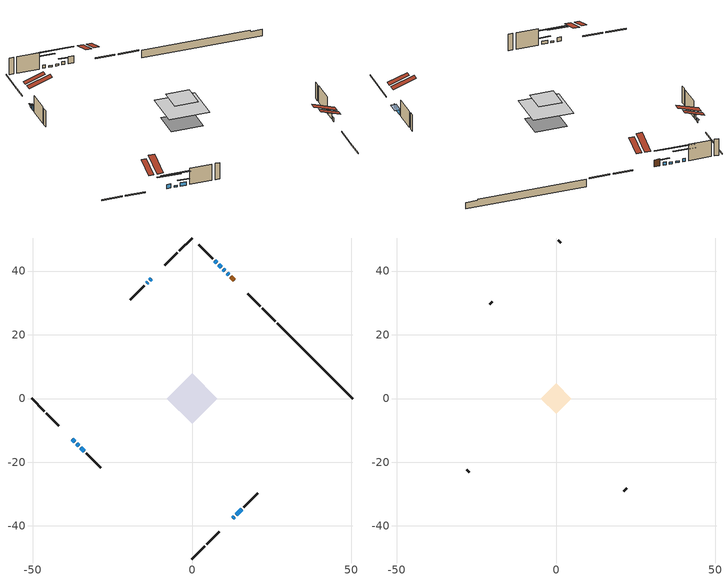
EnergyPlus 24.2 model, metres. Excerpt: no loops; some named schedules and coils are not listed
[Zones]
conditioned space
 floor adiabatic (AdiabaticFloorConstruction): -7.88,0 0,7.88 7.88,0 0,-7.88 z2.96
 floor foundation (Slab1 construction): -5.92,0.45 -0.45,5.92 5.92,-0.45 0.45,-5.92 z-1.69
 wall outside (RimJoist1 construction): 0,-50.38 3.98,-46.41 / -50.38,0 -46.41,-3.98 / 0,50.38 -3.98,46.41 / 26.06,24.32 22.08,28.3 z0.52:0.82
 wall outside (RimJoist2 construction): 4.63,-45.75 8.54,-41.85 / -45.75,-4.63 -41.85,-8.54 / -4.63,45.75 -8.54,41.85 / 21.43,28.96 17.52,32.86 z0.52:0.82
 wall outside (AdiabaticWallConstruction 1): 13.31,37.07 12.22,38.17 z0.52:2.55
 wall outside (AdiabaticWallConstruction): 11.56,38.82 11,39.38 / 7.76,42.62 7.2,43.18 z0.52:1.44; -37.63,-12.75 -36.82,-13.56 z0.52:1.69; 10.35,40.03 9.77,40.61 / 9.12,41.27 8.41,41.97 / -36.17,-14.22 -35.59,-14.79 z0.52:1; -34.93,-15.45 -33.78,-16.6 z0.52:1.51; 12.75,-37.63 13.26,-37.12 z0.52:1.74; -12.75,37.63 -13.24,37.14 z0.52:1.26; -13.89,36.49 -14.26,36.13 z0.52:2.02; 13.92,-36.46 15.61,-34.77 z0.52:1.94
 wall outside (Wall1 construction): 16.27,-34.12 20.68,-29.71 / -33.12,-17.26 -28.72,-21.67 / -14.91,35.47 -19.32,31.06 / 6.55,43.84 2.14,48.25 z0.52:5.4
 wall foundation (FoundationWall1 construction): 26.72,23.67,-1.69 26.72,23.67,0.52 48.02,2.37,0.52 48.02,2.37,0.14 50.38,0,0.14 50.38,0,-1.69
 window (WindowConstruction): 11.56,38.82 11,39.38 z0.52:1.43
 window (WindowConstruction 6): -37.63,-12.75 -36.82,-13.56 z0.52:1.69
 window (WindowConstruction 8): 10.35,40.03 9.77,40.61 z0.52:1
 window (WindowConstruction 9): 9.12,41.27 8.42,41.97 z0.52:1
 window (WindowConstruction 10): -36.17,-14.22 -35.59,-14.79 z0.52:1
 window (WindowConstruction 1): -34.93,-15.45 -33.78,-16.6 z0.52:1.51
 window (WindowConstruction 7): 12.75,-37.63 13.26,-37.12 z0.52:1.74
 window (WindowConstruction 2): 7.76,42.62 7.2,43.18 z0.52:1.43
 window (WindowConstruction 3): -12.75,37.63 -13.24,37.15 z0.52:1.26
 window (WindowConstruction 4): -13.89,36.49 -14.25,36.13 z0.52:2.02
 window (WindowConstruction 5): 13.92,-36.46 15.61,-34.77 z0.52:1.94
 door (Door): 13.31,37.07 12.22,38.17 z0.52:2.55
 ceiling adiabatic (AdiabaticFloorConstruction): 0,-7.88 7.88,0 0,7.88 -7.88,0 z2.96
 roof outside (Roof1 construction): 10.23,-40.15,5.4 6.3,-36.22,7.25 5.27,-37.26,7.25 9.19,-41.19,5.4; -40.15,-10.23,5.4 -36.22,-6.3,7.25 -37.26,-5.27,7.25 -41.19,-9.19,5.4; -10.23,40.15,5.4 -6.3,36.22,7.25 -5.27,37.26,7.25 -9.19,41.19,5.4; 15.83,34.55,5.4 11.9,30.62,7.25 12.94,29.59,7.25 16.87,33.52,5.4
attic - vented
 floor to conditioned space (Floor1 construction Reversed): -4.71,0 0,4.71 4.71,0 0,-4.71 z5.4
 wall outside (Wall3 construction): 21.33,-29.05 22.16,-28.23 / -28.06,-22.32 -27.24,-23.15 / -19.98,30.41 -20.8,29.58 / 1.48,48.9 0.66,49.73 z0.52:5.4
 roof outside (Roof2 construction): 12.1,-38.29,5.4 7.51,-33.7,7.56 6.3,-34.91,7.56 10.89,-39.5,5.4; -38.29,-12.1,5.4 -33.7,-7.51,7.56 -34.91,-6.3,7.56 -39.5,-10.89,5.4; -12.1,38.29,5.4 -7.51,33.7,7.56 -6.3,34.91,7.56 -10.89,39.5,5.4; 13.97,36.42,5.4 9.38,31.83,7.56 10.59,30.62,7.56 15.17,35.21,5.4
shading: 10.36,40.02 12.21,38.18 12.42,38.39 10.57,40.23 z2.35; -34.88,-15.5 -39.57,-10.81 -39.78,-11.03 -35.1,-15.71 z4.43; 6.75,43.63 13.37,37.02 13.58,37.23 6.96,43.84 z5.27; 5.4,44.99 12.13,38.25 12.35,38.46 5.61,45.2 z5.27; -33,-17.38 -38.75,-11.63 -38.97,-11.84 -33.21,-17.59 z4.66; -33.14,-17.25 -35.58,-14.81 -35.79,-15.02 -33.35,-17.46 z2.42; 5.27,45.12 9.7,40.69 9.91,40.9 5.48,45.33 z4.17; -13.34,37.04 -12.65,37.74 -12.86,37.95 -13.55,37.25 z1.41; -14.36,36.02 -13.79,36.59 -14,36.81 -14.57,36.23 z2.17; 15.82,-34.56 13.71,-36.67 14.78,-37.75 16.9,-35.64 z2.24
[Building]
Building 1: Terrain=Suburbs
[Site:Location]
Mont Joli AP_QC: Latitude {deg}=48.61; Longitude {deg}=-68.21; Time Zone {hr}=-5; Elevation {m}=52; Keep Site Location Information=Yes
[Site:GroundTemperature:Shallow]
-0.843868, -3.04892, -3.2255, -2.1791, 2.02165, 6.20283, 9.82768, 12.1239, 12.319, 10.4514, 6.91898, 2.86606
[Site:WaterMainsTemperature]
Calculation Method=Schedule; Temperature Schedule=mains temperature schedule
[Material] Roughness=Rough; Thermal Absorptance=0.9
Name | Thickness {m} | Conductivity {W/m-K} | Density {kg/m3} | Specific Heat {J/kg-K} | Solar Absorptance | Visible Absorptance
asphalt or fiberglass shingles | 0.00635 | 0.162714 | 1121.4 | 1465.45 | 0.4 | 0.4
ceiling loosefill ins | 0.0846667 | 0.0480833 | 16.02 | 1046.75 | 0.7 | 0.7
ceiling stud and cavity | 0.1397 | 0.634682 | 65.682 | 1177.47 | 0.7 | 0.7
concrete 4.0 in. | 0.1016 | 1.803125 | 2242.8 | 837.4 | 0.7 | 0.7
concrete 8.0 in. | 0.2032 | 1.803125 | 2242.8 | 837.4 | 0.7 | 0.7
door material | 0.04445 | 0.0451087 | 512.64 | 1214.23 | 0.7 | 0.7
exterior vertical ins | 0.0507304 | 0.029427 | 32.04 | 1214.23 | 0.7 | 0.7
floor covering | 0.0127 | 0.0433444 | 54.468 | 1339.84 | 0.6 | 0.6
floor rigid ins; wall rigid ins | 0.512978 | 0.029427 | 32.04 | 1214.23 | 0.7 | 0.7
floor stud and cavity | 0.1397 | 1.75129 | 37.0049 | 1207.88 | 0.7 | 0.7
furniture material conditioned space 1 | 0.1524 | 0.115458 | 640.8 | 1214.23 | 0.6 | 0.6
gypsum board | 0.0127 | 0.160291 | 801 | 837.4 | 0.6 | 0.6
gypsum board 1 | 0.0127 | 0.160291 | 801 | 837.4 | 0.7 | 0.7
osb sheathing 0.5 in. | 0.0127 | 0.115458 | 512.64 | 1214.23 | 0.7 | 0.7
osb sheathing 0.75 in. | 0.01905 | 0.115458 | 512.64 | 1214.23 | 0.7 | 0.7
osb sheathing 2.0 in. | 0.0508 | 0.115458 | 512.64 | 1214.23 | 0.7 | 0.7
rim joist stud and cavity | 0.0508 | 0.0292424 | 125.044 | 1163.47 | 0.6 | 0.6
rim joist stud and cavity 1 | 0.0508 | 0.0293615 | 125.044 | 1163.47 | 0.6 | 0.6
roof stud and cavity | 0.2032 | 0.153298 | 78.34581 | 1123.46 | 0.7 | 0.7
wall stud and cavity | 0.1397 | 0.171359 | 139.0536 | 1170.24 | 0.7 | 0.7
wall stud and cavity 1 | 0.0889 | 6.9971 | 50.32683 | 1063.81 | 0.6 | 0.6
wall stud and cavity 2 | 0.0889 | 0.380278 | 52.3479 | 1209.89 | 0.7 | 0.7
wall stud and cavity 3 | 0.0889 | 0.391764 | 83.0341 | 1211.67 | 0.7 | 0.7
wood siding | 0.0254 | 0.102417 | 544.68 | 1172.36 | 0.4 | 0.4
wood siding 1 | 0.00254 | 0.102417 | 544.68 | 1172.36 | 0.4 | 0.4
wood siding 2; wood siding 3; wood siding 4 | 0.0254 | 0.102417 | 544.68 | 1172.36 | 0.7 | 0.7
[WindowMaterial:SimpleGlazingSystem]
Name | U-Factor {W/m2-K} | Solar Heat Gain Coefficient
WindowMaterial | 2.773703 | 0.54
WindowMaterial 1 | 2.77314 | 0.5
WindowMaterial 2 | 3.05704 | 0.45
WindowMaterial 3 | 2.98209 | 0.61
WindowMaterial 4 | 2.92871 | 0.61
WindowMaterial 5 | 2.78279 | 0.55
WindowMaterial 6 | 3.94791 | 0.68
WindowMaterial 7 | 2.75156 | 0.41
WindowMaterial 8 | 2.75724 | 0.44
[Construction]
AdiabaticFloorConstruction: floor stud and cavity, floor rigid ins, osb sheathing 0.75 in., floor covering
AdiabaticWallConstruction: wood siding 3, wall rigid ins, wall stud and cavity 2, gypsum board
AdiabaticWallConstruction 1: wood siding 4, wall rigid ins, wall stud and cavity 2, gypsum board
Door: door material
Floor1 construction Reversed: gypsum board, ceiling stud and cavity, ceiling loosefill ins
FoundationWall1 construction: concrete 8.0 in., gypsum board 1
furniture construction conditioned space 1: furniture material conditioned space 1
PartitionWallConstruction: gypsum board, wall stud and cavity 3, gypsum board
RimJoist1 construction: wood siding 2, osb sheathing 2.0 in., rim joist stud and cavity
RimJoist2 construction: wood siding 2, osb sheathing 2.0 in., rim joist stud and cavity 1
Roof1 construction: asphalt or fiberglass shingles, osb sheathing 0.75 in., roof stud and cavity, gypsum board
Roof2 construction: asphalt or fiberglass shingles
Slab1 construction: concrete 4.0 in.
Wall1 construction: wood siding, osb sheathing 0.5 in., wall stud and cavity, gypsum board
Wall3 construction: wood siding 1, wall stud and cavity 1
WindowConstruction; WindowConstruction 2: WindowMaterial
WindowConstruction 1: WindowMaterial 1
WindowConstruction 10; WindowConstruction 8: WindowMaterial 7
WindowConstruction 3: WindowMaterial 2
WindowConstruction 4: WindowMaterial 3
WindowConstruction 5: WindowMaterial 4
WindowConstruction 6: WindowMaterial 5
WindowConstruction 7: WindowMaterial 6
WindowConstruction 9: WindowMaterial 8
[Zone] Multiplier=1; Part of Total Floor Area=Yes
Name | Volume {m3}
attic - vented | 15.5664
conditioned space | 435.6
[Space]
Name | Zone | Volume {m3}
attic - vented 1 | attic - vented | 15.5664
conditioned space 1 | conditioned space | 435.6
[ZoneInfiltration:EffectiveLeakageArea]
infil attic - vented 1: Zone or Space=attic - vented 1; Schedule=Always On Discrete; Effective Air Leakage Area {cm2}=1542.61; Stack Coefficient=0.000489476; Wind Coefficient=1.49481e-05
[ZoneMixing]
whole house fan mix: Zone or Space=attic - vented; Schedule=Always On Continuous; Design Flow Rate Calculation Method=Flow/Zone; Design Flow Rate {m3/s}=0; Source Zone or Space=conditioned space
[SurfaceProperty:ExposedFoundationPerimeter]
Slab1: Exposed Perimeter Calculation Method=TotalExposedPerimeter; Total Exposed Perimeter {m}=33.468
[InternalMass] Zone or ZoneList=conditioned space; Space or SpaceList=conditioned space 1
Name | Construction | Surface Area {m2}
furniture mass conditioned space 1 | furniture construction conditioned space 1 | 77.48
partition wall mass | PartitionWallConstruction | 193.7
[Lights]
interior lighting: Zone or ZoneList or Space or SpaceList=conditioned space 1; Schedule=interior lighting schedule; Design Level Calculation Method=LightingLevel; Lighting Level {W}=343.2; Return Air Fraction=0; Fraction Radiant=0.6; Fraction Visible=0.2; Fraction Replaceable=1
[People]
occupants: Zone or ZoneList or Space or SpaceList=conditioned space 1; Number of People Schedule=occupants schedule; Number of People Calculation Method=People; Number of People=3; Fraction Radiant=0.314171; Sensible Heat Fraction=0.56303; Activity Level Schedule=occupants activity schedule; Carbon Dioxide Generation Rate {m3/s-W}=0; Enable ASHRAE 55 Comfort Warnings=No; Mean Radiant Temperature Calculation Type=EnclosureAveraged
[ElectricEquipment] Zone or ZoneList or Space or SpaceList=conditioned space 1; Design Level Calculation Method=EquipmentLevel
Name | Schedule | Design Level {W} | Fraction Latent | Fraction Radiant | Fraction Lost
clothes dryer | clothes dryer schedule | 140.772 | 0.015 | 0.081 | 0.85
clothes washer | clothes washer schedule | 32.1985 | 0.03 | 0.162 | 0.7
cooking range | cooking range schedule | 215.147 | 0.08 | 0.432 | 0.2
dishwasher | dishwasher schedule | 66.8632 | 0.3 | 0.18 | 0.4
fridge | fridge schedule | 72.9452 | 0 | 0.6 | 0
mech vent house fan | mech vent house fan schedule | 0 | 0 | 0 | 1
mech vent house fan cfis | mech vent house fan cfis schedule | 0 | 0 | 0 | 0
misc plug loads | misc plug loads schedule | 494.7 | 0.045 | 0.513 | 0.1
whole house fan | Always On Discrete | 0 | 0 | 0 | 1
[OtherEquipment] Zone or ZoneList or Space or SpaceList=conditioned space 1; Design Level Calculation Method=EquipmentLevel
Name | Fuel Type | Schedule | Design Level {W} | Fraction Latent | Fraction Radiant | Fraction Lost
clothes dryer 1 | Electricity | clothes dryer schedule | 0 | 0.015 | 0.081 | 0.85
cooking range 1 | Electricity | cooking range schedule | 0 | 0.08 | 0.432 | 0.2
general water use latent | None | general water use schedule | 62.594 | 1 | 0 | 0
general water use sensible | None | general water use schedule | -61.6891 | 0 | 0.6 | 0
mech vent house fan latent load | None | Always On Discrete | 0 | 1 | 0 | 0
mech vent house fan sensible load | None | Always On Discrete | 0 | 0 | 0 | 0
water heater energy adjustment1 | Electricity | Always On Discrete | 0.01 | 0 | 0 | 1
[ZoneInfiltration:DesignFlowRate] Zone or ZoneList or Space or SpaceList=conditioned space 1; Schedule=Always On Discrete; Design Flow Rate Calculation Method=Flow/Zone; Design Flow Rate {m3/s}=0
infil flow; natural vent flow; whole house fan flow
[ZoneControl:Thermostat]
conditioned space Thermostat: Zone or ZoneList=conditioned space; Control Type Schedule=conditioned space Thermostat Schedule; Control 1=conditioned space temperature setpoint; Temperature Difference Between Cutout And Setpoint {deltaC}=0
[ThermostatSetpoint:DualSetpoint]
conditioned space temperature setpoint: Heating Setpoint Temperature Schedule=heating setpoint; Cooling Setpoint Temperature Schedule=cooling setpoint
[AirLoopHVAC:UnitarySystem]
unit heater unitary system: Control Type=Load; Controlling Zone or Thermostat Location=conditioned space; Dehumidification Control Type=None; Availability Schedule=Always On Discrete; Supply Fan=unit heater supply fan; Fan Placement=BlowThrough; Supply Air Fan Operating Mode Schedule=unit heater auto fan schedule; Heating Coil=unit heater htg coil; DX Heating Coil Sizing Ratio=1; Use DOAS DX Cooling Coil=No; Minimum Supply Air Temperature {C}=2; Latent Load Control=SensibleOnlyLoadControl; Cooling Supply Air Flow Rate Method=None; Heating Supply Air Flow Rate Method=SupplyAirFlowRate; Heating Supply Air Flow Rate {m3/s}=0.00141584; No Load Supply Air Flow Rate Method=SupplyAirFlowRate; No Load Supply Air Flow Rate {m3/s}=0; No Load Supply Air Flow Rate Control Set To Low Speed=Yes; Maximum Supply Air Temperature {C}=48.8889; Maximum Outdoor Dry-Bulb Temperature for Supplemental Heater Operation {C}=21; Ancillary On-Cycle Electric Power {W}=0; Ancillary Off-Cycle Electric Power {W}=0
[Zone equipment]
conditioned space: electric baseboard, unit heater unitary system
[Foundation:Kiva]
Foundation Kiva 1: Initial Indoor Air Temperature {C}=18; Wall Height Above Grade {m}=0.520019; Wall Depth Below Slab {m}=0.2032; Custom Block Material Name 1=exterior vertical ins; Custom Block Depth 1 {m}=2.21001; Custom Block X Position 1 {m}=0.2159; Custom Block Z Position 1 {m}=0
[Foundation:Kiva:Settings]
Soil Conductivity {W/m-K}=0.849921; Soil Density {kg/m3}=1842.3; Soil Specific Heat {J/kg-K}=418.7; Ground Solar Absorptivity=0.9; Ground Thermal Absorptivity=0.9; Ground Surface Roughness {m}=0.03; Far-Field Width {m}=40; Deep-Ground Boundary Condition=ZeroFlux; Deep-Ground Depth {m}=40; Minimum Cell Dimension {m}=0.2; Maximum Cell Growth Coefficient=3; Simulation Timestep=Timestep
[Exterior:Lights]
exterior lighting: Schedule=exterior lighting schedule; Design Level {W}=75.6
[EnergyManagementSystem:Sensor] Output:Variable or Output:Meter Index Key=conditioned space
Name | Output:Variable or Output:Meter
conditioned_space_clg_unmet_s | Zone Cooling Setpoint Not Met Time
conditioned_space_htg_unmet_s | Zone Heating Setpoint Not Met Time
fridge_tin_s; tin_s; tin_s_1 | Zone Mean Air Temperature
tout_s | Zone Outdoor Air Drybulb Temperature
win_s | Zone Air Humidity Ratio
[Schedule:Constant]
Name | Hourly Value
Always On Continuous; mech vent house fan schedule; mech vent house fan cfis schedule; Always On Discrete | 1
occupants activity schedule | 117.228
fridge schedule; unit heater auto fan schedule | 0
[Schedule:Week:Daily]
interior lighting schedule Week Rule - Jan1-Jan27: interior lighting schedule day, interior lighting schedule day, interior lighting schedule day, interior lighting schedule day, interior lighting schedule day, interior lighting schedule day, interior lighting schedule day, interior lighting schedule default day, interior lighting schedule default day, interior lighting schedule default day, interior lighting schedule default day, interior lighting schedule default day
interior lighting schedule Week Rule - Jan28-Feb3: interior lighting schedule day, interior lighting schedule day, interior lighting schedule day, interior lighting schedule day, interior lighting schedule day 1, interior lighting schedule day 1, interior lighting schedule day 1, interior lighting schedule default day, interior lighting schedule default day, interior lighting schedule default day, interior lighting schedule default day, interior lighting schedule default day
interior lighting schedule Week Rule - Feb4-Feb24: interior lighting schedule day 1, interior lighting schedule day 1, interior lighting schedule day 1, interior lighting schedule day 1, interior lighting schedule day 1, interior lighting schedule day 1, interior lighting schedule day 1, interior lighting schedule default day, interior lighting schedule default day, interior lighting schedule default day, interior lighting schedule default day, interior lighting schedule default day
interior lighting schedule Week Rule - Feb25-Mar3: interior lighting schedule day 1, interior lighting schedule day 1, interior lighting schedule day 1, interior lighting schedule day 1, interior lighting schedule day 2, interior lighting schedule day 2, interior lighting schedule day 2, interior lighting schedule default day, interior lighting schedule default day, interior lighting schedule default day, interior lighting schedule default day, interior lighting schedule default day
interior lighting schedule Week Rule - Mar4-Mar31: interior lighting schedule day 2, interior lighting schedule day 2, interior lighting schedule day 2, interior lighting schedule day 2, interior lighting schedule day 2, interior lighting schedule day 2, interior lighting schedule day 2, interior lighting schedule default day, interior lighting schedule default day, interior lighting schedule default day, interior lighting schedule default day, interior lighting schedule default day
interior lighting schedule Week Rule - Apr1-Apr28: interior lighting schedule day 3, interior lighting schedule day 3, interior lighting schedule day 3, interior lighting schedule day 3, interior lighting schedule day 3, interior lighting schedule day 3, interior lighting schedule day 3, interior lighting schedule default day, interior lighting schedule default day, interior lighting schedule default day, interior lighting schedule default day, interior lighting schedule default day
interior lighting schedule Week Rule - Apr29-May5: interior lighting schedule day 3, interior lighting schedule day 3, interior lighting schedule day 4, interior lighting schedule day 4, interior lighting schedule day 4, interior lighting schedule day 4, interior lighting schedule day 4, interior lighting schedule default day, interior lighting schedule default day, interior lighting schedule default day, interior lighting schedule default day, interior lighting schedule default day
interior lighting schedule Week Rule - May6-May26: interior lighting schedule day 4, interior lighting schedule day 4, interior lighting schedule day 4, interior lighting schedule day 4, interior lighting schedule day 4, interior lighting schedule day 4, interior lighting schedule day 4, interior lighting schedule default day, interior lighting schedule default day, interior lighting schedule default day, interior lighting schedule default day, interior lighting schedule default day
interior lighting schedule Week Rule - May27-Jun2: interior lighting schedule day 4, interior lighting schedule day 4, interior lighting schedule day 4, interior lighting schedule day 4, interior lighting schedule day 4, interior lighting schedule day 5, interior lighting schedule day 5, interior lighting schedule default day, interior lighting schedule default day, interior lighting schedule default day, interior lighting schedule default day, interior lighting schedule default day
interior lighting schedule Week Rule - Jun3-Jun30: interior lighting schedule day 5, interior lighting schedule day 5, interior lighting schedule day 5, interior lighting schedule day 5, interior lighting schedule day 5, interior lighting schedule day 5, interior lighting schedule day 5, interior lighting schedule default day, interior lighting schedule default day, interior lighting schedule default day, interior lighting schedule default day, interior lighting schedule default day
interior lighting schedule Week Rule - Jul1-Jul28: interior lighting schedule day 6, interior lighting schedule day 6, interior lighting schedule day 6, interior lighting schedule day 6, interior lighting schedule day 6, interior lighting schedule day 6, interior lighting schedule day 6, interior lighting schedule default day, interior lighting schedule default day, interior lighting schedule default day, interior lighting schedule default day, interior lighting schedule default day
interior lighting schedule Week Rule - Jul29-Aug4: interior lighting schedule day 6, interior lighting schedule day 6, interior lighting schedule day 6, interior lighting schedule day 7, interior lighting schedule day 7, interior lighting schedule day 7, interior lighting schedule day 7, interior lighting schedule default day, interior lighting schedule default day, interior lighting schedule default day, interior lighting schedule default day, interior lighting schedule default day
interior lighting schedule Week Rule - Aug5-Aug25: interior lighting schedule day 7, interior lighting schedule day 7, interior lighting schedule day 7, interior lighting schedule day 7, interior lighting schedule day 7, interior lighting schedule day 7, interior lighting schedule day 7, interior lighting schedule default day, interior lighting schedule default day, interior lighting schedule default day, interior lighting schedule default day, interior lighting schedule default day
interior lighting schedule Week Rule - Aug26-Sep1: interior lighting schedule day 7, interior lighting schedule day 7, interior lighting schedule day 7, interior lighting schedule day 7, interior lighting schedule day 7, interior lighting schedule day 7, interior lighting schedule day 8, interior lighting schedule default day, interior lighting schedule default day, interior lighting schedule default day, interior lighting schedule default day, interior lighting schedule default day
interior lighting schedule Week Rule - Sep2-Sep29: interior lighting schedule day 8, interior lighting schedule day 8, interior lighting schedule day 8, interior lighting schedule day 8, interior lighting schedule day 8, interior lighting schedule day 8, interior lighting schedule day 8, interior lighting schedule default day, interior lighting schedule default day, interior lighting schedule default day, interior lighting schedule default day, interior lighting schedule default day
interior lighting schedule Week Rule - Sep30-Oct6: interior lighting schedule day 8, interior lighting schedule day 9, interior lighting schedule day 9, interior lighting schedule day 9, interior lighting schedule day 9, interior lighting schedule day 9, interior lighting schedule day 9, interior lighting schedule default day, interior lighting schedule default day, interior lighting schedule default day, interior lighting schedule default day, interior lighting schedule default day
interior lighting schedule Week Rule - Oct7-Oct27: interior lighting schedule day 9, interior lighting schedule day 9, interior lighting schedule day 9, interior lighting schedule day 9, interior lighting schedule day 9, interior lighting schedule day 9, interior lighting schedule day 9, interior lighting schedule default day, interior lighting schedule default day, interior lighting schedule default day, interior lighting schedule default day, interior lighting schedule default day
interior lighting schedule Week Rule - Oct28-Nov3: interior lighting schedule day 9, interior lighting schedule day 9, interior lighting schedule day 9, interior lighting schedule day 9, interior lighting schedule day 10, interior lighting schedule day 10, interior lighting schedule day 10, interior lighting schedule default day, interior lighting schedule default day, interior lighting schedule default day, interior lighting schedule default day, interior lighting schedule default day
interior lighting schedule Week Rule - Nov4-Nov24: interior lighting schedule day 10, interior lighting schedule day 10, interior lighting schedule day 10, interior lighting schedule day 10, interior lighting schedule day 10, interior lighting schedule day 10, interior lighting schedule day 10, interior lighting schedule default day, interior lighting schedule default day, interior lighting schedule default day, interior lighting schedule default day, interior lighting schedule default day
interior lighting schedule Week Rule - Nov25-Dec1: interior lighting schedule day 10, interior lighting schedule day 10, interior lighting schedule day 10, interior lighting schedule day 10, interior lighting schedule day 10, interior lighting schedule day 10, interior lighting schedule day 11, interior lighting schedule default day, interior lighting schedule default day, interior lighting schedule default day, interior lighting schedule default day, interior lighting schedule default day
interior lighting schedule Week Rule - Dec2-Dec31: interior lighting schedule day 11, interior lighting schedule day 11, interior lighting schedule day 11, interior lighting schedule day 11, interior lighting schedule day 11, interior lighting schedule day 11, interior lighting schedule day 11, interior lighting schedule default day, interior lighting schedule default day, interior lighting schedule default day, interior lighting schedule default day, interior lighting schedule default day
occupants schedule Week Rule - Jan1-Dec31: occupants schedule day, occupants schedule day, occupants schedule day, occupants schedule day, occupants schedule day, occupants schedule day, occupants schedule day, occupants schedule default day, occupants schedule default day, occupants schedule default day, occupants schedule default day, occupants schedule default day
clothes dryer schedule Week Rule - Jan1-Dec31: clothes dryer schedule day, clothes dryer schedule day, clothes dryer schedule day, clothes dryer schedule day, clothes dryer schedule day, clothes dryer schedule day, clothes dryer schedule day, clothes dryer schedule default day, clothes dryer schedule default day, clothes dryer schedule default day, clothes dryer schedule default day, clothes dryer schedule default day
clothes washer schedule Week Rule - Jan1-Dec31: clothes washer schedule day, clothes washer schedule day, clothes washer schedule day, clothes washer schedule day, clothes washer schedule day, clothes washer schedule day, clothes washer schedule day, clothes washer schedule default day, clothes washer schedule default day, clothes washer schedule default day, clothes washer schedule default day, clothes washer schedule default day
cooking range schedule Week Rule - Jan1-Dec31: cooking range schedule day, cooking range schedule day, cooking range schedule day, cooking range schedule day, cooking range schedule day, cooking range schedule day, cooking range schedule day, cooking range schedule default day, cooking range schedule default day, cooking range schedule default day, cooking range schedule default day, cooking range schedule default day
dishwasher schedule Week Rule - Jan1-Dec31: dishwasher schedule day, dishwasher schedule day, dishwasher schedule day, dishwasher schedule day, dishwasher schedule day, dishwasher schedule day, dishwasher schedule day, dishwasher schedule default day, dishwasher schedule default day, dishwasher schedule default day, dishwasher schedule default day, dishwasher schedule default day
misc plug loads schedule Week Rule - Jan1-Dec31: misc plug loads schedule day, misc plug loads schedule day, misc plug loads schedule day, misc plug loads schedule day, misc plug loads schedule day, misc plug loads schedule day, misc plug loads schedule day, misc plug loads schedule default day, misc plug loads schedule default day, misc plug loads schedule default day, misc plug loads schedule default day, misc plug loads schedule default day
general water use schedule Week Rule - Jan1-Dec31: general water use schedule day, general water use schedule day, general water use schedule day, general water use schedule day, general water use schedule day, general water use schedule day, general water use schedule day, general water use schedule default day, general water use schedule default day, general water use schedule default day, general water use schedule default day, general water use schedule default day
exterior lighting schedule Week Rule - Jan1-Jan27: exterior lighting schedule day, exterior lighting schedule day, exterior lighting schedule day, exterior lighting schedule day, exterior lighting schedule day, exterior lighting schedule day, exterior lighting schedule day, exterior lighting schedule default day, exterior lighting schedule default day, exterior lighting schedule default day, exterior lighting schedule default day, exterior lighting schedule default day
exterior lighting schedule Week Rule - Jan28-Feb3: exterior lighting schedule day, exterior lighting schedule day, exterior lighting schedule day, exterior lighting schedule day, exterior lighting schedule day 1, exterior lighting schedule day 1, exterior lighting schedule day 1, exterior lighting schedule default day, exterior lighting schedule default day, exterior lighting schedule default day, exterior lighting schedule default day, exterior lighting schedule default day
exterior lighting schedule Week Rule - Feb4-Feb24: exterior lighting schedule day 1, exterior lighting schedule day 1, exterior lighting schedule day 1, exterior lighting schedule day 1, exterior lighting schedule day 1, exterior lighting schedule day 1, exterior lighting schedule day 1, exterior lighting schedule default day, exterior lighting schedule default day, exterior lighting schedule default day, exterior lighting schedule default day, exterior lighting schedule default day
exterior lighting schedule Week Rule - Feb25-Mar3: exterior lighting schedule day 1, exterior lighting schedule day 1, exterior lighting schedule day 1, exterior lighting schedule day 1, exterior lighting schedule day 2, exterior lighting schedule day 2, exterior lighting schedule day 2, exterior lighting schedule default day, exterior lighting schedule default day, exterior lighting schedule default day, exterior lighting schedule default day, exterior lighting schedule default day
exterior lighting schedule Week Rule - Mar4-Mar31: exterior lighting schedule day 2, exterior lighting schedule day 2, exterior lighting schedule day 2, exterior lighting schedule day 2, exterior lighting schedule day 2, exterior lighting schedule day 2, exterior lighting schedule day 2, exterior lighting schedule default day, exterior lighting schedule default day, exterior lighting schedule default day, exterior lighting schedule default day, exterior lighting schedule default day
exterior lighting schedule Week Rule - Apr1-Apr28: exterior lighting schedule day 3, exterior lighting schedule day 3, exterior lighting schedule day 3, exterior lighting schedule day 3, exterior lighting schedule day 3, exterior lighting schedule day 3, exterior lighting schedule day 3, exterior lighting schedule default day, exterior lighting schedule default day, exterior lighting schedule default day, exterior lighting schedule default day, exterior lighting schedule default day
exterior lighting schedule Week Rule - Apr29-May5: exterior lighting schedule day 3, exterior lighting schedule day 3, exterior lighting schedule day 4, exterior lighting schedule day 4, exterior lighting schedule day 4, exterior lighting schedule day 4, exterior lighting schedule day 4, exterior lighting schedule default day, exterior lighting schedule default day, exterior lighting schedule default day, exterior lighting schedule default day, exterior lighting schedule default day
exterior lighting schedule Week Rule - May6-May26: exterior lighting schedule day 4, exterior lighting schedule day 4, exterior lighting schedule day 4, exterior lighting schedule day 4, exterior lighting schedule day 4, exterior lighting schedule day 4, exterior lighting schedule day 4, exterior lighting schedule default day, exterior lighting schedule default day, exterior lighting schedule default day, exterior lighting schedule default day, exterior lighting schedule default day
exterior lighting schedule Week Rule - May27-Jun2: exterior lighting schedule day 4, exterior lighting schedule day 4, exterior lighting schedule day 4, exterior lighting schedule day 4, exterior lighting schedule day 4, exterior lighting schedule day 5, exterior lighting schedule day 5, exterior lighting schedule default day, exterior lighting schedule default day, exterior lighting schedule default day, exterior lighting schedule default day, exterior lighting schedule default day
exterior lighting schedule Week Rule - Jun3-Jun30: exterior lighting schedule day 5, exterior lighting schedule day 5, exterior lighting schedule day 5, exterior lighting schedule day 5, exterior lighting schedule day 5, exterior lighting schedule day 5, exterior lighting schedule day 5, exterior lighting schedule default day, exterior lighting schedule default day, exterior lighting schedule default day, exterior lighting schedule default day, exterior lighting schedule default day
exterior lighting schedule Week Rule - Jul1-Jul28: exterior lighting schedule day 6, exterior lighting schedule day 6, exterior lighting schedule day 6, exterior lighting schedule day 6, exterior lighting schedule day 6, exterior lighting schedule day 6, exterior lighting schedule day 6, exterior lighting schedule default day, exterior lighting schedule default day, exterior lighting schedule default day, exterior lighting schedule default day, exterior lighting schedule default day
exterior lighting schedule Week Rule - Jul29-Aug4: exterior lighting schedule day 6, exterior lighting schedule day 6, exterior lighting schedule day 6, exterior lighting schedule day 7, exterior lighting schedule day 7, exterior lighting schedule day 7, exterior lighting schedule day 7, exterior lighting schedule default day, exterior lighting schedule default day, exterior lighting schedule default day, exterior lighting schedule default day, exterior lighting schedule default day
exterior lighting schedule Week Rule - Aug5-Aug25: exterior lighting schedule day 7, exterior lighting schedule day 7, exterior lighting schedule day 7, exterior lighting schedule day 7, exterior lighting schedule day 7, exterior lighting schedule day 7, exterior lighting schedule day 7, exterior lighting schedule default day, exterior lighting schedule default day, exterior lighting schedule default day, exterior lighting schedule default day, exterior lighting schedule default day
exterior lighting schedule Week Rule - Aug26-Sep1: exterior lighting schedule day 7, exterior lighting schedule day 7, exterior lighting schedule day 7, exterior lighting schedule day 7, exterior lighting schedule day 7, exterior lighting schedule day 7, exterior lighting schedule day 8, exterior lighting schedule default day, exterior lighting schedule default day, exterior lighting schedule default day, exterior lighting schedule default day, exterior lighting schedule default day
exterior lighting schedule Week Rule - Sep2-Sep29: exterior lighting schedule day 8, exterior lighting schedule day 8, exterior lighting schedule day 8, exterior lighting schedule day 8, exterior lighting schedule day 8, exterior lighting schedule day 8, exterior lighting schedule day 8, exterior lighting schedule default day, exterior lighting schedule default day, exterior lighting schedule default day, exterior lighting schedule default day, exterior lighting schedule default day
exterior lighting schedule Week Rule - Sep30-Oct6: exterior lighting schedule day 8, exterior lighting schedule day 9, exterior lighting schedule day 9, exterior lighting schedule day 9, exterior lighting schedule day 9, exterior lighting schedule day 9, exterior lighting schedule day 9, exterior lighting schedule default day, exterior lighting schedule default day, exterior lighting schedule default day, exterior lighting schedule default day, exterior lighting schedule default day
[Schedule:Year]
interior lighting schedule: interior lighting schedule Week Rule - Jan1-Jan27, 1, 1, 1, 27, interior lighting schedule Week Rule - Jan28-Feb3, 1, 28, 2, 3, interior lighting schedule Week Rule - Feb4-Feb24, 2, 4, 2, 24, interior lighting schedule Week Rule - Feb25-Mar3, 2, 25, 3, 3, interior lighting schedule Week Rule - Mar4-Mar31, 3, 4, 3, 31, interior lighting schedule Week Rule - Apr1-Apr28, 4, 1, 4, 28, interior lighting schedule Week Rule - Apr29-May5, 4, 29, 5, 5, interior lighting schedule Week Rule - May6-May26, 5, 6, 5, 26, interior lighting schedule Week Rule - May27-Jun2, 5, 27, 6, 2, interior lighting schedule Week Rule - Jun3-Jun30, 6, 3, 6, 30, interior lighting schedule Week Rule - Jul1-Jul28, 7, 1, 7, 28, interior lighting schedule Week Rule - Jul29-Aug4, 7, 29, 8, 4, interior lighting schedule Week Rule - Aug5-Aug25, 8, 5, 8, 25, interior lighting schedule Week Rule - Aug26-Sep1, 8, 26, 9, 1, interior lighting schedule Week Rule - Sep2-Sep29, 9, 2, 9, 29, interior lighting schedule Week Rule - Sep30-Oct6, 9, 30, 10, 6, interior lighting schedule Week Rule - Oct7-Oct27, 10, 7, 10, 27, interior lighting schedule Week Rule - Oct28-Nov3, 10, 28, 11, 3, interior lighting schedule Week Rule - Nov4-Nov24, 11, 4, 11, 24, interior lighting schedule Week Rule - Nov25-Dec1, 11, 25, 12, 1, interior lighting schedule Week Rule - Dec2-Dec31, 12, 2, 12, 31
occupants schedule: occupants schedule Week Rule - Jan1-Dec31, 1, 1, 12, 31
clothes dryer schedule: clothes dryer schedule Week Rule - Jan1-Dec31, 1, 1, 12, 31
clothes washer schedule: clothes washer schedule Week Rule - Jan1-Dec31, 1, 1, 12, 31
cooking range schedule: cooking range schedule Week Rule - Jan1-Dec31, 1, 1, 12, 31
dishwasher schedule: dishwasher schedule Week Rule - Jan1-Dec31, 1, 1, 12, 31
misc plug loads schedule: misc plug loads schedule Week Rule - Jan1-Dec31, 1, 1, 12, 31
general water use schedule: general water use schedule Week Rule - Jan1-Dec31, 1, 1, 12, 31
exterior lighting schedule: exterior lighting schedule Week Rule - Jan1-Jan27, 1, 1, 1, 27, exterior lighting schedule Week Rule - Jan28-Feb3, 1, 28, 2, 3, exterior lighting schedule Week Rule - Feb4-Feb24, 2, 4, 2, 24, exterior lighting schedule Week Rule - Feb25-Mar3, 2, 25, 3, 3, exterior lighting schedule Week Rule - Mar4-Mar31, 3, 4, 3, 31, exterior lighting schedule Week Rule - Apr1-Apr28, 4, 1, 4, 28, exterior lighting schedule Week Rule - Apr29-May5, 4, 29, 5, 5, exterior lighting schedule Week Rule - May6-May26, 5, 6, 5, 26, exterior lighting schedule Week Rule - May27-Jun2, 5, 27, 6, 2, exterior lighting schedule Week Rule - Jun3-Jun30, 6, 3, 6, 30, exterior lighting schedule Week Rule - Jul1-Jul28, 7, 1, 7, 28, exterior lighting schedule Week Rule - Jul29-Aug4, 7, 29, 8, 4, exterior lighting schedule Week Rule - Aug5-Aug25, 8, 5, 8, 25, exterior lighting schedule Week Rule - Aug26-Sep1, 8, 26, 9, 1, exterior lighting schedule Week Rule - Sep2-Sep29, 9, 2, 9, 29, exterior lighting schedule Week Rule - Sep30-Oct6, 9, 30, 10, 6, exterior lighting schedule Week Rule - Oct7-Oct27, 10, 7, 10, 27, exterior lighting schedule Week Rule - Oct28-Nov3, 10, 28, 11, 3, exterior lighting schedule Week Rule - Nov4-Nov24, 11, 4, 11, 24, exterior lighting schedule Week Rule - Nov25-Dec1, 11, 25, 12, 1, exterior lighting schedule Week Rule - Dec2-Dec31, 12, 2, 12, 31
[Schedule:Compact]
conditioned space Thermostat Schedule: Through: 12/31, For: AllDays, Until: 24:00, 4
mains temperature schedule: Through: 01/01, For: AllDays, Until: 24:00, 4.55833, Through: 01/02, For: AllDays, Until: 24:00, 4.48833, Through: 01/03, For: AllDays, Until: 24:00, 4.41944, Through: 01/04, For: AllDays, Until: 24:00, 4.35111, Through: 01/05, For: AllDays, Until: 24:00, 4.28389, Through: 01/06, For: AllDays, Until: 24:00, 4.21778, Through: 01/07, For: AllDays, Until: 24:00, 4.15278, Through: 01/08, For: AllDays, Until: 24:00, 4.08889, Through: 01/09, For: AllDays, Until: 24:00, 4.02611, Through: 01/10, For: AllDays, Until: 24:00, 3.96444, Through: 01/11, For: AllDays, Until: 24:00, 3.90333, Through: 01/12, For: AllDays, Until: 24:00, 3.84389, Through: 01/13, For: AllDays, Until: 24:00, 3.78556, Through: 01/14, For: AllDays, Until: 24:00, 3.72833, Through: 01/15, For: AllDays, Until: 24:00, 3.67222, Through: 01/16, For: AllDays, Until: 24:00, 3.61722, Through: 01/17, For: AllDays, Until: 24:00, 3.56333, Through: 01/18, For: AllDays, Until: 24:00, 3.51111, Through: 01/19, For: AllDays, Until: 24:00, 3.46, Through: 01/20, For: AllDays, Until: 24:00, 3.41, Through: 01/21, For: AllDays, Until: 24:00, 3.36111, Through: 01/22, For: AllDays, Until: 24:00, 3.31389, Through: 01/23, For: AllDays, Until: 24:00, 3.26778, Through: 01/24, For: AllDays, Until: 24:00, 3.22278, Through: 01/25, For: AllDays, Until: 24:00, 3.17944, Through: 01/26, For: AllDays, Until: 24:00, 3.13722, Through: 01/27, For: AllDays, Until: 24:00, 3.09667, Through: 01/28, For: AllDays, Until: 24:00, 3.05722, Through: 01/29, For: AllDays, Until: 24:00, 3.01944, Through: 01/30, For: AllDays, Until: 24:00, 2.98278, Through: 01/31, For: AllDays, Until: 24:00, 2.94778, Through: 02/01, For: AllDays, Until: 24:00, 2.91389, Through: 02/02, For: AllDays, Until: 24:00, 2.88167, Through: 02/03, For: AllDays, Until: 24:00, 2.85056, Through: 02/04, For: AllDays, Until: 24:00, 2.82111, Through: 02/05, For: AllDays, Until: 24:00, 2.79278, Through: 02/06, For: AllDays, Until: 24:00, 2.76667, Through: 02/07, For: AllDays, Until: 24:00, 2.74111, Through: 02/08, For: AllDays, Until: 24:00, 2.71778, Through: 02/09, For: AllDays, Until: 24:00, 2.69556, Through: 02/10, For: AllDays, Until: 24:00, 2.675, Through: 02/11, For: AllDays, Until: 24:00, 2.65556, Through: 02/12, For: AllDays, Until: 24:00, 2.63833, Through: 02/13, For: AllDays, Until: 24:00, 2.62222, Through: 02/14, For: AllDays, Until: 24:00, 2.60722, Through: 02/15, For: AllDays, Until: 24:00, 2.59389, Through: 02/16, For: AllDays, Until: 24:00, 2.58278, Through: 02/17, For: AllDays, Until: 24:00, 2.57222, Through: 02/18, For: AllDays, Until: 24:00, 2.56389, Through: 02/19, For: AllDays, Until: 24:00, 2.55667, Through: 02/20, For: AllDays, Until: 24:00, 2.55111, Through: 02/21, For: AllDays, Until: 24:00, 2.54722, Through: 02/22, For: AllDays, Until: 24:00, 2.545, Through: 02/23, For: AllDays, Until: 24:00, 2.54389, Through: 02/24, For: AllDays, Until: 24:00, 2.54444, Through: 02/25, For: AllDays, Until: 24:00, 2.54667, Through: 02/26, For: AllDays, Until: 24:00, 2.55056, Through: 02/27, For: AllDays, Until: 24:00, 2.55556, Through: 02/28, For: AllDays, Until: 24:00, 2.56222, Through: 03/01, For: AllDays, Until: 24:00, 2.57056, Through: 03/02, For: AllDays, Until: 24:00, 2.58, Through: 03/03, For: AllDays, Until: 24:00, 2.59167, Through: 03/04, For: AllDays, Until: 24:00, 2.60444, Through: 03/05, For: AllDays, Until: 24:00, 2.61889, Through: 03/06, For: AllDays, Until: 24:00, 2.63444, Through: 03/07, For: AllDays, Until: 24:00, 2.65167, Through: 03/08, For: AllDays, Until: 24:00, 2.67056, Through: 03/09, For: AllDays, Until: 24:00, 2.69111, Through: 03/10, For: AllDays, Until: 24:00, 2.71278, Through: 03/11, For: AllDays, Until: 24:00, 2.73611, Through: 03/12, For: AllDays, Until: 24:00, 2.76111, Through: 03/13, For: AllDays, Until: 24:00, 2.78722, Through: 03/14, For: AllDays, Until: 24:00, 2.815, Through: 03/15, For: AllDays, Until: 24:00, 2.84389, Through: 03/16, For: AllDays, Until: 24:00, 2.87444, Through: 03/17, For: AllDays, Until: 24:00, 2.90667, Through: 03/18, For: AllDays, Until: 24:00, 2.94, Through: 03/19, For: AllDays, Until: 24:00, 2.975, Through: 03/20, For: AllDays, Until: 24:00, 3.01111, Through: 03/21, For: AllDays, Until: 24:00, 3.04889, Through: 03/22, For: AllDays, Until: 24:00, 3.08833, Through: 03/23, For: AllDays, Until: 24:00, 3.12833, Through: 03/24, For: AllDays, Until: 24:00, 3.17056, Through: 03/25, For: AllDays, Until: 24:00, 3.21333, Through: 03/26, For: AllDays, Until: 24:00, 3.25778, Through: 03/27, For: AllDays, Until: 24:00, 3.30389, Through: 03/28, For: AllDays, Until: 24:00, 3.35111, Through: 03/29, For: AllDays, Until: 24:00, 3.39944, Through: 03/30, For: AllDays, Until: 24:00, 3.44889, Through: 03/31, For: AllDays, Until: 24:00, 3.5, Through: 04/01, For: AllDays, Until: 24:00, 3.55222, Through: 04/02, For: AllDays, Until: 24:00, 3.60556, Through: 04/03, For: AllDays, Until: 24:00, 3.66, Through: 04/04, For: AllDays, Until: 24:00, 3.71611, Through: 04/05, For: AllDays, Until: 24:00, 3.77278, Through: 04/06, For: AllDays, Until: 24:00, 3.83111, Through: 04/07, For: AllDays, Until: 24:00, 3.89056, Through: 04/08, For: AllDays, Until: 24:00, 3.95111, Through: 04/09, For: AllDays, Until: 24:00, 4.01278, Through: 04/10, For: AllDays, Until: 24:00, 4.075, Through: 04/11, For: AllDays, Until: 24:00, 4.13889, Through: 04/12, For: AllDays, Until: 24:00, 4.20389, Through: 04/13, For: AllDays, Until: 24:00, 4.27, Through: 04/14, For: AllDays, Until: 24:00, 4.33667, Through: 04/15, For: AllDays, Until: 24:00, 4.40444, Through: 04/16, For: AllDays, Until: 24:00, 4.47333, Through: 04/17, For: AllDays, Until: 24:00, 4.54333, Through: 04/18, For: AllDays, Until: 24:00, 4.61389, Through: 04/19, For: AllDays, Until: 24:00, 4.68556, Through: 04/20, For: AllDays, Until: 24:00, 4.75833, Through: 04/21, For: AllDays, Until: 24:00, 4.83167, Through: 04/22, For: AllDays, Until: 24:00, 4.90611, Through: 04/23, For: AllDays, Until: 24:00, 4.98111, Through: 04/24, For: AllDays, Until: 24:00, 5.05722, Through: 04/25, For: AllDays, Until: 24:00, 5.13389, Through: 04/26, For: AllDays, Until: 24:00, 5.21167, Through: 04/27, For: AllDays, Until: 24:00, 5.29, Through: 04/28, For: AllDays, Until: 24:00, 5.36889, Through: 04/29, For: AllDays, Until: 24:00, 5.44833, Through: 04/30, For: AllDays, Until: 24:00, 5.52889, Through: 05/01, For: AllDays, Until: 24:00, 5.61, Through: 05/02, For: AllDays, Until: 24:00, 5.69111, Through: 05/03, For: AllDays, Until: 24:00, 5.77333, Through: 05/04, For: AllDays, Until: 24:00, 5.85667, Through: 05/05, For: AllDays, Until: 24:00, 5.94, Through: 05/06, For: AllDays, Until: 24:00, 6.02389, Through: 05/07, For: AllDays, Until: 24:00, 6.10778, Through: 05/08, For: AllDays, Until: 24:00, 6.19278, Through: 05/09, For: AllDays, Until: 24:00, 6.27833, Through: 05/10, For: AllDays, Until: 24:00, 6.36389, Through: 05/11, For: AllDays, Until: 24:00, 6.45, Through: 05/12, For: AllDays, Until: 24:00, 6.53667, Through: 05/13, For: AllDays, Until: 24:00, 6.62333, Through: 05/14, For: AllDays, Until: 24:00, 6.71056, Through: 05/15, For: AllDays, Until: 24:00, 6.79778, Through: 05/16, For: AllDays, Until: 24:00, 6.88556, Through: 05/17, For: AllDays, Until: 24:00, 6.97389, Through: 05/18, For: AllDays, Until: 24:00, 7.06222, Through: 05/19, For: AllDays, Until: 24:00, 7.15056, Through: 05/20, For: AllDays, Until: 24:00, 7.23889, Through: 05/21, For: AllDays, Until: 24:00, 7.32778, Through: 05/22, For: AllDays, Until: 24:00, 7.41667, Through: 05/23, For: AllDays, Until: 24:00, 7.50556, Through: 05/24, For: AllDays, Until: 24:00, 7.59444, Through: 05/25, For: AllDays, Until: 24:00, 7.68333, Through: 05/26, For: AllDays, Until: 24:00, 7.77278, Through: 05/27, For: AllDays, Until: 24:00, 7.86167, Through: 05/28, For: AllDays, Until: 24:00, 7.95056, Through: 05/29, For: AllDays, Until: 24:00, 8.03944, Through: 05/30, For: AllDays, Until: 24:00, 8.12833, Through: 05/31, For: AllDays, Until: 24:00, 8.21722, Through: 06/01, For: AllDays, Until: 24:00, 8.30556, Through: 06/02, For: AllDays, Until: 24:00, 8.39389, Through: 06/03, For: AllDays, Until: 24:00, 8.48222, Through: 06/04, For: AllDays, Until: 24:00, 8.57, Through: 06/05, For: AllDays, Until: 24:00, 8.65778, Through: 06/06, For: AllDays, Until: 24:00, 8.745, Through: 06/07, For: AllDays, Until: 24:00, 8.83222, Through: 06/08, For: AllDays, Until: 24:00, 8.91889, Through: 06/09, For: AllDays, Until: 24:00, 9.00556, Through: 06/10, For: AllDays, Until: 24:00, 9.09167, Through: 06/11, For: AllDays, Until: 24:00, 9.17722, Through: 06/12, For: AllDays, Until: 24:00, 9.26222, Through: 06/13, For: AllDays, Until: 24:00, 9.34722, Through: 06/14, For: AllDays, Until: 24:00, 9.43111, Through: 06/15, For: AllDays, Until: 24:00, 9.515, Through: 06/16, For: AllDays, Until: 24:00, 9.59833, Through: 06/17, For: AllDays, Until: 24:00, 9.68111, Through: 06/18, For: AllDays, Until: 24:00, 9.76333, Through: 06/19, For: AllDays, Until: 24:00, 9.84444, Through: 06/20, For: AllDays, Until: 24:00, 9.92556, Through: 06/21, For: AllDays, Until: 24:00, 10.0056, Through: 06/22, For: AllDays, Until: 24:00, 10.085, Through: 06/23, For: AllDays, Until: 24:00, 10.1639, Through: 06/24, For: AllDays, Until: 24:00, 10.2422, Through: 06/25, For: AllDays, Until: 24:00, 10.3194, Through: 06/26, For: AllDays, Until: 24:00, 10.3961, Through: 06/27, For: AllDays, Until: 24:00, 10.4717, Through: 06/28, For: AllDays, Until: 24:00, 10.5467, Through: 06/29, For: AllDays, Until: 24:00, 10.6206, Through: 06/30, For: AllDays, Until: 24:00, 10.6939, Through: 07/01, For: AllDays, Until: 24:00, 10.7667, Through: 07/02, For: AllDays, Until: 24:00, 10.8378, Through: 07/03, For: AllDays, Until: 24:00, 10.9083, Through: 07/04, For: AllDays, Until: 24:00, 10.9783, Through: 07/05, For: AllDays, Until: 24:00, 11.0467, Through: 07/06, For: AllDays, Until: 24:00, 11.1144, Through: 07/07, For: AllDays, Until: 24:00, 11.1811, Through: 07/08, For: AllDays, Until: 24:00, 11.2467, Through: 07/09, For: AllDays, Until: 24:00, 11.3111, Through: 07/10, For: AllDays, Until: 24:00, 11.375, Through: 07/11, For: AllDays, Until: 24:00, 11.4372, Through: 07/12, For: AllDays, Until: 24:00, 11.4989, Through: 07/13, For: AllDays, Until: 24:00, 11.5589, Through: 07/14, For: AllDays, Until: 24:00, 11.6178, Through: 07/15, For: AllDays, Until: 24:00, 11.6761, Through: 07/16, For: AllDays, Until: 24:00, 11.7328, Through: 07/17, For: AllDays, Until: 24:00, 11.7883, Through: 07/18, For: AllDays, Until: 24:00, 11.8428, Through: 07/19, For: AllDays, Until: 24:00, 11.8956, Through: 07/20, For: AllDays, Until: 24:00, 11.9478, Through: 07/21, For: AllDays, Until: 24:00, 11.9983, Through: 07/22, For: AllDays, Until: 24:00, 12.0478, Through: 07/23, For: AllDays, Until: 24:00, 12.0956, Through: 07/24, For: AllDays, Until: 24:00, 12.1428, Through: 07/25, For: AllDays, Until: 24:00, 12.1883, Through: 07/26, For: AllDays, Until: 24:00, 12.2322, Through: 07/27, For: AllDays, Until: 24:00, 12.275, Through: 07/28, For: AllDays, Until: 24:00, 12.3167, Through: 07/29, For: AllDays, Until: 24:00, 12.3567, Through: 07/30, For: AllDays, Until: 24:00, 12.3956, Through: 07/31, For: AllDays, Until: 24:00, 12.4328, Through: 08/01, For: AllDays, Until: 24:00, 12.4689, Through: 08/02, For: AllDays, Until: 24:00, 12.5033, Through: 08/03, For: AllDays, Until: 24:00, 12.5367, Through: 08/04, For: AllDays, Until: 24:00, 12.5683, Through: 08/05, For: AllDays, Until: 24:00, 12.5983, Through: 08/06, For: AllDays, Until: 24:00, 12.6272, Through: 08/07, For: AllDays, Until: 24:00, 12.6544, Through: 08/08, For: AllDays, Until: 24:00, 12.6806, Through: 08/09, For: AllDays, Until: 24:00, 12.705, Through: 08/10, For: AllDays, Until: 24:00, 12.7278, Through: 08/11, For: AllDays, Until: 24:00, 12.7494, Through: 08/12, For: AllDays, Until: 24:00, 12.7694, Through: 08/13, For: AllDays, Until: 24:00, 12.7878, Through: 08/14, For: AllDays, Until: 24:00, 12.805, Through: 08/15, For: AllDays, Until: 24:00, 12.8206, Through: 08/16, For: AllDays, Until: 24:00, 12.8344, Through: 08/17, For: AllDays, Until: 24:00, 12.8467, Through: 08/18, For: AllDays, Until: 24:00, 12.8578, Through: 08/19, For: AllDays, Until: 24:00, 12.8672, Through: 08/20, For: AllDays, Until: 24:00, 12.875, Through: 08/21, For: AllDays, Until: 24:00, 12.8817, Through: 08/22, For: AllDays, Until: 24:00, 12.8867, Through: 08/23, For: AllDays, Until: 24:00, 12.89, Through: 08/24, For: AllDays, Until: 24:00, 12.8917, Through: 08/25, For: AllDays, Until: 24:00, 12.8917, Through: 08/26, For: AllDays, Until: 24:00, 12.8906, Through: 08/27, For: AllDays, Until: 24:00, 12.8878, Through: 08/28, For: AllDays, Until: 24:00, 12.8833, Through: 08/29, For: AllDays, Until: 24:00, 12.8772, Through: 08/30, For: AllDays, Until: 24:00, 12.87, Through: 08/31, For: AllDays, Until: 24:00, 12.8611, Through: 09/01, For: AllDays, Until: 24:00, 12.8506, Through: 09/02, For: AllDays, Until: 24:00, 12.8389, Through: 09/03, For: AllDays, Until: 24:00, 12.825, Through: 09/04, For: AllDays, Until: 24:00, 12.81, Through: 09/05, For: AllDays, Until: 24:00, 12.7939, Through: 09/06, For: AllDays, Until: 24:00, 12.7756, Through: 09/07, For: AllDays, Until: 24:00, 12.7561, Through: 09/08, For: AllDays, Until: 24:00, 12.735, Through: 09/09, For: AllDays, Until: 24:00, 12.7128, Through: 09/10, For: AllDays, Until: 24:00, 12.6889, Through: 09/11, For: AllDays, Until: 24:00, 12.6633, Through: 09/12, For: AllDays, Until: 24:00, 12.6367, Through: 09/13, For: AllDays, Until: 24:00, 12.6078, Through: 09/14, For: AllDays, Until: 24:00, 12.5783, Through: 09/15, For: AllDays, Until: 24:00, 12.5472, Through: 09/16, For: AllDays, Until: 24:00, 12.5144, Through: 09/17, For: AllDays, Until: 24:00, 12.48, Through: 09/18, For: AllDays, Until: 24:00, 12.4444, Through: 09/19, For: AllDays, Until: 24:00, 12.4078, Through: 09/20, For: AllDays, Until: 24:00, 12.3694, Through: 09/21, For: AllDays, Until: 24:00, 12.33, Through: 09/22, For: AllDays, Until: 24:00, 12.2889, Through: 09/23, For: AllDays, Until: 24:00, 12.2467, Through: 09/24, For: AllDays, Until: 24:00, 12.2028, Through: 09/25, For: AllDays, Until: 24:00, 12.1578, Through: 09/26, For: AllDays, Until: 24:00, 12.1111, Through: 09/27, For: AllDays, Until: 24:00, 12.0633, Through: 09/28, For: AllDays, Until: 24:00, 12.0144, Through: 09/29, For: AllDays, Until: 24:00, 11.9644, Through: 09/30, For: AllDays, Until: 24:00, 11.9128, Through: 10/01, For: AllDays, Until: 24:00, 11.86, Through: 10/02, For: AllDays, Until: 24:00, 11.8061, Through: 10/03, For: AllDays, Until: 24:00, 11.7511, Through: 10/04, For: AllDays, Until: 24:00, 11.6944, Through: 10/05, For: AllDays, Until: 24:00, 11.6372, Through: 10/06, For: AllDays, Until: 24:00, 11.5783, Through: 10/07, For: AllDays, Until: 24:00, 11.5183, Through: 10/08, For: AllDays, Until: 24:00, 11.4578, Through: 10/09, For: AllDays, Until: 24:00, 11.3956, Through: 10/10, For: AllDays, Until: 24:00, 11.3322, Through: 10/11, For: AllDays, Until: 24:00, 11.2678, Through: 10/12, For: AllDays, Until: 24:00, 11.2028, Through: 10/13, For: AllDays, Until: 24:00, 11.1367, Through: 10/14, For: AllDays, Until: 24:00, 11.0689, Through: 10/15, For: AllDays, Until: 24:00, 11.0006, Through: 10/16, For: AllDays, Until: 24:00, 10.9317, Through: 10/17, For: AllDays, Until: 24:00, 10.8611, Through: 10/18, For: AllDays, Until: 24:00, 10.79, Through: 10/19, For: AllDays, Until: 24:00, 10.7178, Through: 10/20, For: AllDays, Until: 24:00, 10.645, Through: 10/21, For: AllDays, Until: 24:00, 10.5711, Through: 10/22, For: AllDays, Until: 24:00, 10.4961, Through: 10/23, For: AllDays, Until: 24:00, 10.4211, Through: 10/24, For: AllDays, Until: 24:00, 10.3444, Through: 10/25, For: AllDays, Until: 24:00, 10.2672, Through: 10/26, For: AllDays, Until: 24:00, 10.1894, Through: 10/27, For: AllDays, Until: 24:00, 10.1111, Through: 10/28, For: AllDays, Until: 24:00, 10.0317, Through: 10/29, For: AllDays, Until: 24:00, 9.95167, Through: 10/30, For: AllDays, Until: 24:00, 9.87111, Through: 10/31, For: AllDays, Until: 24:00, 9.79, Through: 11/01, For: AllDays, Until: 24:00, 9.70778, Through: 11/02, For: AllDays, Until: 24:00, 9.62556, Through: 11/03, For: AllDays, Until: 24:00, 9.54222, Through: 11/04, For: AllDays, Until: 24:00, 9.45889, Through: 11/05, For: AllDays, Until: 24:00, 9.37444, Through: 11/06, For: AllDays, Until: 24:00, 9.29, Through: 11/07, For: AllDays, Until: 24:00, 9.205, Through: 11/08, For: AllDays, Until: 24:00, 9.11944, Through: 11/09, For: AllDays, Until: 24:00, 9.03389, Through: 11/10, For: AllDays, Until: 24:00, 8.94722, Through: 11/11, For: AllDays, Until: 24:00, 8.86056, Through: 11/12, For: AllDays, Until: 24:00, 8.77389, Through: 11/13, For: AllDays, Until: 24:00, 8.68611, Through: 11/14, For: AllDays, Until: 24:00, 8.59889, Through: 11/15, For: AllDays, Until: 24:00, 8.51111, Through: 11/16, For: AllDays, Until: 24:00, 8.42278, Through: 11/17, For: AllDays, Until: 24:00, 8.33444, Through: 11/18, For: AllDays, Until: 24:00, 8.24611, Through: 11/19, For: AllDays, Until: 24:00, 8.15722, Through: 11/20, For: AllDays, Until: 24:00, 8.06833, Through: 11/21, For: AllDays, Until: 24:00, 7.97944, Through: 11/22, For: AllDays, Until: 24:00, 7.89056, Through: 11/23, For: AllDays, Until: 24:00, 7.80167, Through: 11/24, For: AllDays, Until: 24:00, 7.71278, Through: 11/25, For: AllDays, Until: 24:00, 7.62389, Through: 11/26, For: AllDays, Until: 24:00, 7.53444, Through: 11/27, For: AllDays, Until: 24:00, 7.44556, Through: 11/28, For: AllDays, Until: 24:00, 7.35667, Through: 11/29, For: AllDays, Until: 24:00, 7.26778, Through: 11/30, For: AllDays, Until: 24:00, 7.17944, Through: 12/01, For: AllDays, Until: 24:00, 7.09111, Through: 12/02, For: AllDays, Until: 24:00, 7.00278, Through: 12/03, For: AllDays, Until: 24:00, 6.91444, Through: 12/04, For: AllDays, Until: 24:00, 6.82667, Through: 12/05, For: AllDays, Until: 24:00, 6.73889, Through: 12/06, For: AllDays, Until: 24:00, 6.65167, Through: 12/07, For: AllDays, Until: 24:00, 6.565, Through: 12/08, For: AllDays, Until: 24:00, 6.47833, Through: 12/09, For: AllDays, Until: 24:00, 6.39222, Through: 12/10, For: AllDays, Until: 24:00, 6.30611, Through: 12/11, For: AllDays, Until: 24:00, 6.22056, Through: 12/12, For: AllDays, Until: 24:00, 6.13556, Through: 12/13, For: AllDays, Until: 24:00, 6.05111, Through: 12/14, For: AllDays, Until: 24:00, 5.96722, Through: 12/15, For: AllDays, Until: 24:00, 5.88389, Through: 12/16, For: AllDays, Until: 24:00, 5.80056, Through: 12/17, For: AllDays, Until: 24:00, 5.71833, Through: 12/18, For: AllDays, Until: 24:00, 5.63667, Through: 12/19, For: AllDays, Until: 24:00, 5.555, Through: 12/20, For: AllDays, Until: 24:00, 5.47444, Through: 12/21, For: AllDays, Until: 24:00, 5.395, Through: 12/22, For: AllDays, Until: 24:00, 5.31556, Through: 12/23, For: AllDays, Until: 24:00, 5.23722, Through: 12/24, For: AllDays, Until: 24:00, 5.15944, Through: 12/25, For: AllDays, Until: 24:00, 5.08222, Through: 12/26, For: AllDays, Until: 24:00, 5.00611, Through: 12/27, For: AllDays, Until: 24:00, 4.93056, Through: 12/28, For: AllDays, Until: 24:00, 4.85611, Through: 12/29, For: AllDays, Until: 24:00, 4.78222, Through: 12/30, For: AllDays, Until: 24:00, 4.70944, Through: 12/31, For: AllDays, Until: 24:00, 4.63722
